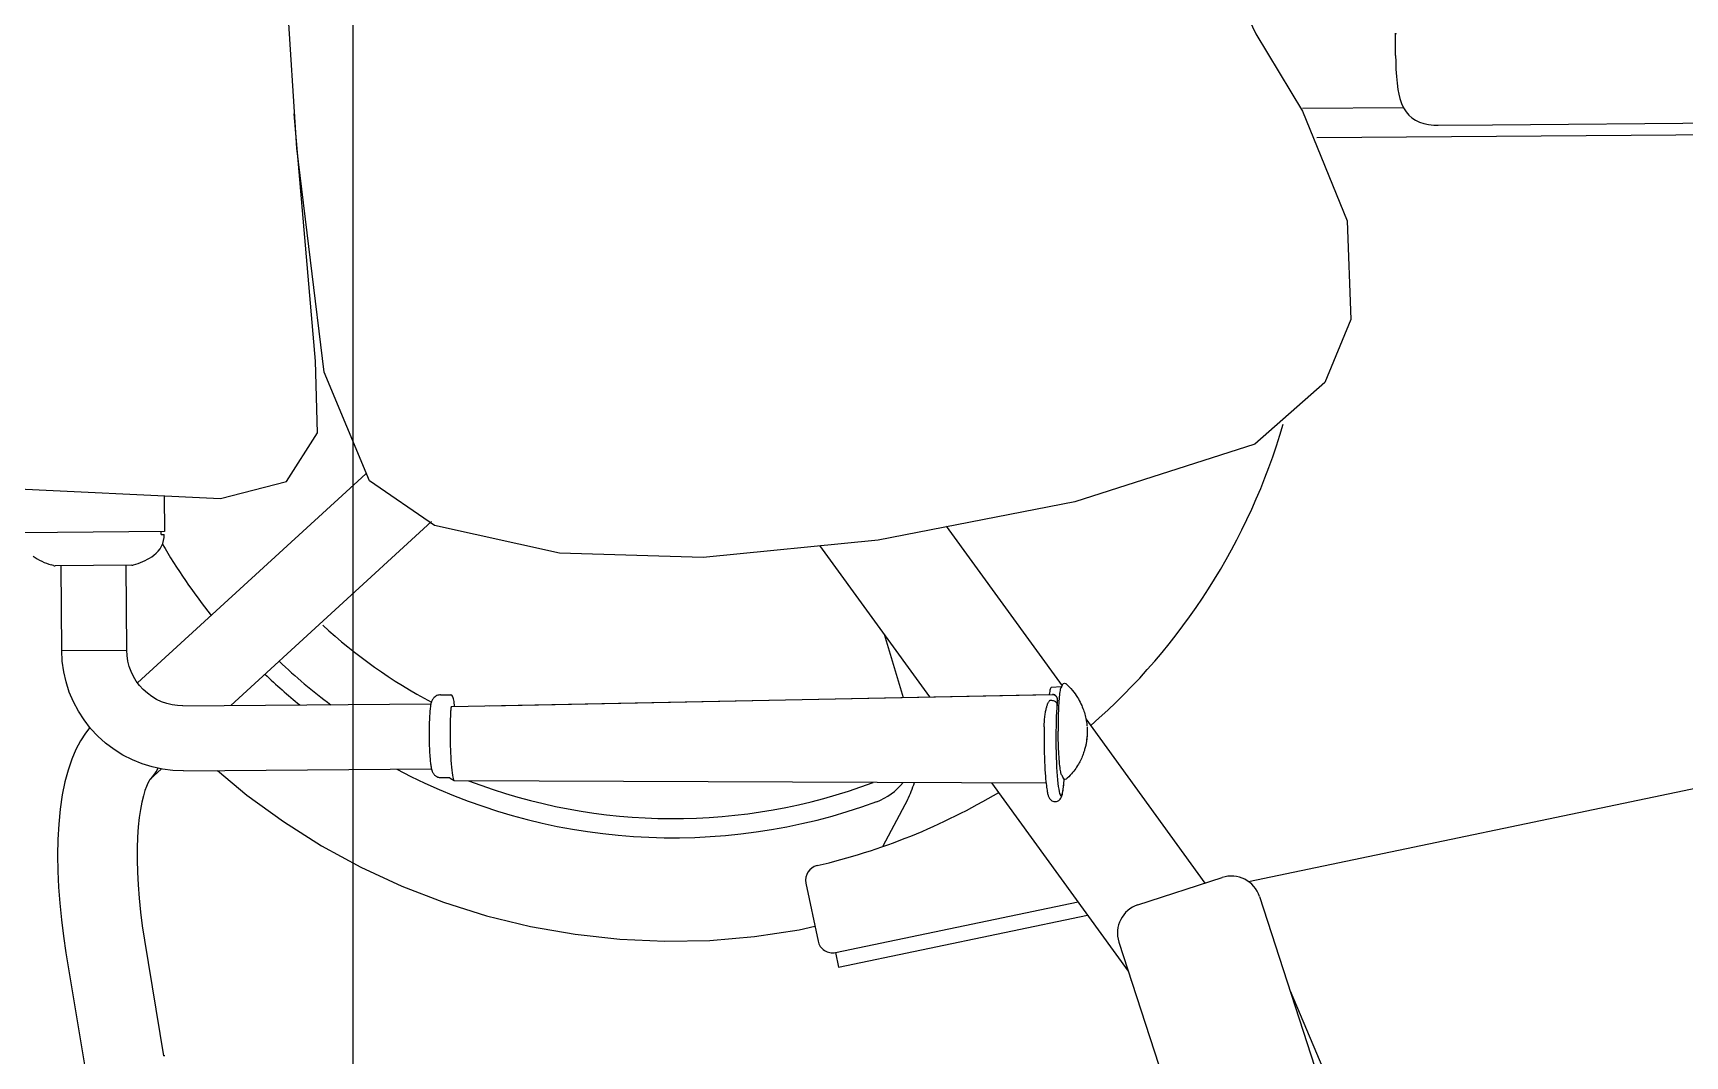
# Model space of a CAD drawing. Header units: millimetres. Extents: x 173236 to 801264, y -94969 to 615039.
# Drawn here: x 643542 to 644101, y 201597 to 201943 of the extents above; entities that cross this region are included whole.
import ezdxf

# ---------------------------------------------------------------- set-up
doc = ezdxf.new("R2010")
doc.units = ezdxf.units.MM
doc.header["$MEASUREMENT"] = 0
for name, color, linetype in [('VOX-A-ANNO-GRID-LINE', 254, 'Continuous'), ('VOX-A-ELEV-1-NEAR', 130, 'Continuous'), ('VOX-A-FURN-LAYOUT', 93, 'Continuous')]:
    doc.layers.add(name, color=color, linetype=linetype)

# ---------------------------------------------------------------- blocks, each defined once
blk = doc.blocks.new('dd')
at = {"layer": 'VOX-A-ANNO-GRID-LINE', "transparency": 33554610}
blk.add_line((711725.62, 167520.47), (711725.62, 143590.35), dxfattribs=at)
blk = doc.blocks.new('GYM-2')
at = {"layer": 'VOX-A-FURN-LAYOUT'}
for p, q in [((637722.69, 179260.47), (637607.11, 179837.34)), ((637471.37, 179825.71), (637471.37, 179285.64)), ((637467.37, 179345.14), (637467.37, 179505.14)), ((637759.83, 179274.27), (638022.03, 179382.88)), ((637467.37, 179326.76), (637467.37, 179345.14)), ((637467.33, 179325.28), (637467.37, 179326.76)), ((637466.3, 179320.43), (637466.8, 179321.89)), ((637466.8, 179321.89), (637467.14, 179323.49)), ((637467.14, 179323.49), (637467.33, 179325.28)), ((637727.79, 179264.18), (637918.54, 179324.32)), ((637459.95, 179314.43), (637461.43, 179315.11)), ((637461.37, 179315.09), (637461.37, 179280.84)), ((637461.43, 179315.11), (637462.73, 179315.92)), ((637462.73, 179315.92), (637463.86, 179316.85)), ((637463.86, 179316.85), (637464.83, 179317.91)), ((637464.83, 179317.91), (637465.65, 179319.1)), ((637465.65, 179319.1), (637466.3, 179320.43)), ((637443.72, 179312.55), (637436.09, 179312.55)), ((637436.1, 179312.55), (637436.26, 179312.59)), ((637436.26, 179312.59), (637436.41, 179312.74)), ((637443.72, 179312.55), (637445.83, 179312.56)), ((637445.83, 179312.56), (637448.35, 179312.63)), ((637448.35, 179312.63), (637450.76, 179312.76)), ((637450.76, 179312.76), (637453.05, 179312.96)), ((637453.05, 179312.96), (637455.23, 179313.25)), ((637455.23, 179313.25), (637456.76, 179313.53)), ((637456.76, 179313.53), (637458.23, 179313.87)), ((637456.76, 179313.53), (637456.76, 179313.53)), ((637458.23, 179313.87), (637459.95, 179314.43)), ((637462.25, 179280.84), (637499.53, 179295.65)), ((637499.53, 179295.65), (637532.84, 179296.63)), ((637532.84, 179296.63), (637554.13, 179287.65)), ((637554.13, 179287.65), (637574.79, 179263.85)), ((637435.95, 179265.27), (637462.25, 179280.84)), ((637742.83, 179216.49), (637933.57, 179276.63)), ((637407.79, 179252.26), (637435.95, 179265.27)), ((637574.79, 179263.85), (637593.76, 179202.76)), ((637730.28, 179223.02), (637721.26, 179251.63)), ((637667.27, 179205.96), (637723.11, 179245.78)), ((637756.03, 179220.65), (637755.77, 179220.58)), ((637688.59, 179173.87), (637752.7, 179219.6)), ((637659.36, 179202.74), (637659.96, 179203.12)), ((637659.96, 179203.12), (637660.5, 179203.44)), ((637660.5, 179203.44), (637661.02, 179203.74)), ((637661.02, 179203.74), (637661.59, 179204.03)), ((637661.59, 179204.03), (637662.15, 179204.3)), ((637662.15, 179204.3), (637662.67, 179204.54)), ((637662.67, 179204.54), (637663.18, 179204.75)), ((637663.18, 179204.75), (637663.71, 179204.96)), ((637663.71, 179204.96), (637664.22, 179205.14)), ((637664.22, 179205.14), (637664.67, 179205.29)), ((637664.67, 179205.29), (637665.11, 179205.43)), ((637665.11, 179205.43), (637665.6, 179205.57)), ((637665.6, 179205.57), (637666.1, 179205.7)), ((637666.1, 179205.7), (637666.64, 179205.83)), ((637666.64, 179205.83), (637667.15, 179205.93)), ((637667.15, 179205.93), (637667.52, 179206)), ((637667.52, 179206), (637667.89, 179206.07)), ((637667.89, 179206.07), (637668.37, 179206.14)), ((637668.37, 179206.14), (637668.85, 179206.2)), ((637668.85, 179206.2), (637669.25, 179206.24)), ((637669.25, 179206.24), (637669.58, 179206.27)), ((637669.93, 179206.29), (637670.27, 179206.31)), ((637670.27, 179206.31), (637670.63, 179206.32)), ((637670.63, 179206.32), (637671, 179206.33)), ((637671, 179206.33), (637671.37, 179206.34)), ((637671.37, 179206.34), (637671.75, 179206.33)), ((637671.75, 179206.33), (637672.12, 179206.32)), ((637672.12, 179206.32), (637672.48, 179206.31)), ((637672.48, 179206.31), (637672.82, 179206.29)), ((637672.82, 179206.29), (637673, 179206.28)), ((637673, 179206.28), (637673.17, 179206.27)), ((637673.17, 179206.27), (637673.35, 179206.25)), ((637673.17, 179206.27), (637673.33, 179206.26)), ((637673.33, 179206.26), (637673.55, 179206.24)), ((637673.35, 179206.25), (637673.53, 179206.23)), ((637673.53, 179206.23), (637673.71, 179206.2)), ((637673.55, 179206.24), (637673.75, 179206.22)), ((637673.71, 179206.2), (637673.9, 179206.16)), ((637673.75, 179206.22), (637673.97, 179206.19)), ((637673.9, 179206.16), (637674.08, 179206.12)), ((637673.97, 179206.19), (637674.26, 179206.15)), ((637674.08, 179206.12), (637674.26, 179206.07)), ((637674.26, 179206.15), (637674.56, 179206.11)), ((637674.56, 179206.11), (637674.83, 179206.07)), ((637674.83, 179206.07), (637675.1, 179206.03)), ((637675.1, 179206.03), (637675.4, 179205.97)), ((637675.4, 179205.97), (637675.71, 179205.91)), ((637675.71, 179205.91), (637675.98, 179205.86)), ((637675.98, 179205.86), (637676.26, 179205.79)), ((637676.26, 179205.79), (637676.61, 179205.71)), ((637676.61, 179205.71), (637676.98, 179205.61)), ((637676.98, 179205.61), (637677.32, 179205.52)), ((637677.32, 179205.52), (637677.66, 179205.42)), ((637677.66, 179205.42), (637677.99, 179205.32)), ((637677.99, 179205.32), (637678.34, 179205.2)), ((637678.34, 179205.2), (637678.74, 179205.07)), ((637678.74, 179205.07), (637679.14, 179204.92)), ((637679.14, 179204.92), (637679.54, 179204.76)), ((637679.54, 179204.76), (637679.94, 179204.6)), ((637679.94, 179204.6), (637680.38, 179204.4)), ((637680.38, 179204.4), (637680.82, 179204.19)), ((637680.82, 179204.19), (637681.27, 179203.97)), ((637681.27, 179203.97), (637681.71, 179203.75)), ((637681.71, 179203.75), (637682.11, 179203.52)), ((637682.11, 179203.52), (637682.53, 179203.28)), ((637682.53, 179203.28), (637683.01, 179202.98)), ((637750.52, 179121.56), (637733.61, 179205.98)), ((637593.76, 179202.76), (637606.27, 179136.15)), ((637601.66, 179159.16), (637656.03, 179197.94)), ((637655.07, 179198.79), (637655.2, 179199.17)), ((637655.19, 179198.42), (637655.07, 179198.79)), ((637655.52, 179198.14), (637655.19, 179198.42)), ((637655.26, 179199.24), (637655.24, 179199.21)), ((637655.26, 179199.24), (637655.75, 179199.76)), ((637655.84, 179198), (637655.52, 179198.14)), ((637655.75, 179199.76), (637656.37, 179200.37)), ((637656.19, 179197.89), (637655.84, 179198)), ((637656.62, 179197.79), (637656.19, 179197.89)), ((637656.37, 179200.37), (637656.98, 179200.92)), ((637656.37, 179197.85), (637656.37, 179197.8)), ((637656.37, 179197.8), (637656.37, 179197.79)), ((637656.37, 179197.79), (637656.41, 179197.71)), ((637656.37, 179197.79), (637656.5, 179194.3)), ((637656.41, 179197.71), (637656.51, 179197.62)), ((637656.51, 179197.62), (637656.69, 179197.53)), ((637656.69, 179197.53), (637656.93, 179197.44)), ((637656.98, 179200.92), (637657.57, 179201.43)), ((637657.57, 179201.43), (637658.16, 179201.89)), ((637658.16, 179201.89), (637658.74, 179202.32)), ((637658.74, 179202.32), (637659.36, 179202.74)), ((637683.01, 179202.98), (637683.51, 179202.66)), ((637683.51, 179202.66), (637683.97, 179202.34)), ((637683.97, 179202.34), (637684.43, 179202.01)), ((637684.43, 179202.01), (637684.88, 179201.67)), ((637684.88, 179201.67), (637685.33, 179201.31)), ((637685.33, 179201.31), (637685.8, 179200.9)), ((637685.8, 179200.9), (637686.29, 179200.46)), ((637686.06, 179197.53), (637685.82, 179197.44)), ((637686.24, 179197.62), (637686.06, 179197.53)), ((637686.34, 179197.71), (637686.24, 179197.62)), ((637686.29, 179200.46), (637686.79, 179199.97)), ((637686.37, 179197.79), (637686.34, 179197.71)), ((637686.37, 179197.8), (637686.38, 179197.85)), ((637686.37, 179197.8), (637686.37, 179197.79)), ((637686.91, 179198), (637686.56, 179197.89)), ((637686.79, 179199.97), (637687.3, 179199.45)), ((637687.23, 179198.14), (637686.91, 179198)), ((637687.54, 179198.41), (637687.23, 179198.14)), ((637687.3, 179199.45), (637687.49, 179199.24)), ((637687.49, 179199.24), (637687.51, 179199.21)), ((637687.67, 179198.79), (637687.54, 179198.41)), ((637687.55, 179199.16), (637687.67, 179198.79)), ((637687.8, 179198.41), (637687.55, 179198.43)), ((637687.92, 179198.42), (637687.56, 179198.45)), ((637689.01, 179198.3), (637687.8, 179198.41)), ((637688.8, 179198.34), (637687.92, 179198.42)), ((637689.58, 179198.26), (637688.8, 179198.34)), ((637690.08, 179198.17), (637689.01, 179198.3)), ((637690.27, 179198.17), (637689.58, 179198.26)), ((637691, 179198.04), (637690.08, 179198.17)), ((637690.88, 179198.09), (637690.27, 179198.17)), ((637691.41, 179198.01), (637690.88, 179198.09)), ((637691.77, 179197.9), (637691, 179198.04)), ((637691.87, 179197.93), (637691.41, 179198.01)), ((637692.37, 179197.76), (637691.77, 179197.9)), ((637692.27, 179197.85), (637691.87, 179197.93)), ((637692.63, 179197.76), (637692.27, 179197.85)), ((637692.81, 179197.61), (637692.37, 179197.76)), ((637692.95, 179197.68), (637692.63, 179197.76)), ((637693.07, 179197.45), (637692.81, 179197.61)), ((637693.24, 179197.59), (637692.95, 179197.68)), ((637693.51, 179197.49), (637693.24, 179197.59)), ((637693.77, 179197.37), (637693.51, 179197.49)), ((637745.62, 179120.58), (637729.14, 179202.8)), ((637656.5, 179194.3), (637656.53, 179194.22)), ((637656.53, 179194.22), (637656.65, 179194.12)), ((637656.65, 179194.12), (637656.84, 179194.03)), ((637656.84, 179194.03), (637657.1, 179193.94)), ((637656.93, 179197.44), (637657.24, 179197.36)), ((637657.1, 179193.94), (637657.44, 179193.86)), ((637657.24, 179197.36), (637657.62, 179197.27)), ((637657.44, 179193.86), (637657.84, 179193.77)), ((637657.62, 179197.27), (637658.06, 179197.19)), ((637657.84, 179193.77), (637658.32, 179193.69)), ((637658.06, 179197.19), (637658.56, 179197.12)), ((637658.32, 179193.69), (637658.86, 179193.61)), ((637658.56, 179197.12), (637659.12, 179197.04)), ((637658.86, 179193.61), (637658.91, 179193.6)), ((637658.94, 179195.07), (637658.9, 179194.86)), ((637658.9, 179194.72), (637658.95, 179194.98)), ((637658.9, 179194.86), (637658.9, 179194.72)), ((637661.36, 178991.31), (637658.9, 179194.72)), ((637661.22, 179004.02), (637658.93, 179193.58)), ((637659, 179195.26), (637658.94, 179195.07)), ((637658.95, 179194.98), (637659.04, 179195.24)), ((637659.08, 179195.44), (637659, 179195.26)), ((637659.04, 179195.24), (637659.17, 179195.47)), ((637659.19, 179195.61), (637659.08, 179195.44)), ((637659.12, 179197.04), (637659.74, 179196.97)), ((637659.17, 179195.47), (637659.33, 179195.69)), ((637659.31, 179195.76), (637659.19, 179195.61)), ((637659.45, 179195.91), (637659.31, 179195.76)), ((637659.33, 179195.69), (637659.51, 179195.89)), ((637659.6, 179196.03), (637659.45, 179195.91)), ((637659.51, 179195.89), (637659.71, 179196.06)), ((637659.78, 179196.14), (637659.6, 179196.03)), ((637659.71, 179196.06), (637659.94, 179196.2)), ((637659.74, 179196.97), (637660.41, 179196.9)), ((637659.98, 179196.24), (637659.78, 179196.14)), ((637659.94, 179196.2), (637660.19, 179196.31)), ((637660.19, 179196.31), (637659.98, 179196.24)), ((637660.37, 179196.34), (637660.19, 179196.31)), ((637660.56, 179196.36), (637660.37, 179196.34)), ((637660.41, 179196.9), (637661.14, 179196.84)), ((637660.75, 179196.37), (637660.56, 179196.36)), ((637660.96, 179196.36), (637660.75, 179196.37)), ((637660.87, 179193.78), (637660.87, 179194.35)), ((637660.88, 179193.77), (637660.87, 179193.78)), ((637660.88, 179194.37), (637660.93, 179194.65)), ((637660.89, 179193.76), (637660.88, 179193.77)), ((637660.89, 179193.76), (637660.89, 179193.76)), ((637660.9, 179193.75), (637660.89, 179193.76)), ((637660.9, 179193.74), (637660.9, 179193.75)), ((637660.91, 179193.74), (637660.9, 179193.74)), ((637661.03, 179193.61), (637660.91, 179193.74)), ((637660.93, 179194.65), (637660.99, 179194.93)), ((637660.96, 179196.36), (637661.09, 179196.33)), ((637662.14, 179196.27), (637660.96, 179196.36)), ((637660.99, 179194.93), (637661.09, 179195.19)), ((637661.18, 179193.5), (637661.03, 179193.61)), ((637661.09, 179196.33), (637661.25, 179196.3)), ((637661.09, 179195.19), (637661.2, 179195.42)), ((637661.14, 179196.84), (637661.91, 179196.78)), ((637661.34, 179193.39), (637661.18, 179193.5)), ((637661.2, 179195.42), (637661.33, 179195.64)), ((637661.25, 179196.3), (637661.43, 179196.27)), ((637661.33, 179195.64), (637661.48, 179195.82)), ((637661.51, 179193.29), (637661.34, 179193.39)), ((637661.43, 179196.27), (637661.65, 179196.25)), ((637661.48, 179195.82), (637661.64, 179195.97)), ((637661.7, 179193.2), (637661.51, 179193.29)), ((637661.64, 179195.97), (637661.82, 179196.09)), ((637661.65, 179196.25), (637661.9, 179196.23)), ((637661.9, 179193.1), (637661.7, 179193.2)), ((637661.82, 179196.09), (637662, 179196.17)), ((637661.9, 179196.23), (637662.19, 179196.21)), ((637662.11, 179193.02), (637661.9, 179193.1)), ((637661.91, 179196.78), (637662.72, 179196.73)), ((637662, 179196.17), (637662.19, 179196.21)), ((637662.34, 179192.93), (637662.11, 179193.02)), ((637663.39, 179196.19), (637662.14, 179196.27)), ((637662.19, 179196.21), (637663.49, 179196.1)), ((637662.57, 179192.85), (637662.34, 179192.93)), ((637662.82, 179192.77), (637662.57, 179192.85)), ((637662.72, 179196.73), (637663.58, 179196.68)), ((637663.09, 179192.7), (637662.82, 179192.77)), ((637663.37, 179192.62), (637663.09, 179192.7)), ((637663.66, 179192.55), (637663.37, 179192.62)), ((637663.49, 179196.1), (637664.89, 179196.01)), ((637663.58, 179196.68), (637664.47, 179196.63)), ((637663.97, 179192.47), (637663.66, 179192.55)), ((637664.3, 179192.4), (637663.97, 179192.47)), ((637664.64, 179192.33), (637664.3, 179192.4)), ((637664.47, 179196.63), (637665.4, 179196.6)), ((637665.01, 179192.27), (637664.64, 179192.33)), ((637664.89, 179196.01), (637666.41, 179195.93)), ((637665.39, 179192.2), (637665.01, 179192.27)), ((637665.8, 179192.14), (637665.39, 179192.2)), ((637665.4, 179196.6), (637666.35, 179196.56)), ((637666.23, 179192.08), (637665.8, 179192.14)), ((637666.69, 179192.02), (637666.23, 179192.08)), ((637666.35, 179196.56), (637667.33, 179196.54)), ((637666.41, 179195.93), (637668, 179195.86)), ((637667.17, 179191.97), (637666.69, 179192.02)), ((637667.68, 179191.93), (637667.17, 179191.97)), ((637667.33, 179196.54), (637668.32, 179196.52)), ((637668.22, 179191.88), (637667.68, 179191.93)), ((637668, 179195.86), (637669.67, 179195.8)), ((637668.79, 179191.85), (637668.22, 179191.88)), ((637668.32, 179196.52), (637669.33, 179196.5)), ((637669.33, 179196.5), (637670.35, 179196.49)), ((637669.67, 179195.8), (637671.39, 179195.76)), ((637670.35, 179196.49), (637671.37, 179196.49)), ((637672.4, 179196.49), (637671.37, 179196.49)), ((637671.39, 179195.76), (637673.15, 179195.74)), ((637673.42, 179196.5), (637672.4, 179196.49)), ((637673.15, 179195.74), (637674.93, 179195.73)), ((637674.43, 179196.52), (637673.42, 179196.5)), ((637675.42, 179196.54), (637674.43, 179196.52)), ((637674.93, 179195.73), (637676.71, 179195.73)), ((637676.4, 179196.56), (637675.42, 179196.54)), ((637677.35, 179196.6), (637676.4, 179196.56)), ((637676.71, 179195.73), (637678.47, 179195.76)), ((637678.28, 179196.63), (637677.35, 179196.6)), ((637679.17, 179196.68), (637678.28, 179196.63)), ((637678.47, 179195.76), (637680.2, 179195.79)), ((637680.02, 179196.73), (637679.17, 179196.68)), ((637680.84, 179196.78), (637680.02, 179196.73)), ((637680.2, 179195.79), (637681.89, 179195.84)), ((637681.61, 179196.84), (637680.84, 179196.78)), ((637682.34, 179196.9), (637681.61, 179196.84)), ((637681.67, 179191.84), (637683.05, 179191.89)), ((637681.89, 179195.84), (637683.5, 179195.91)), ((637683.01, 179196.97), (637682.34, 179196.9)), ((637683.63, 179197.04), (637683.01, 179196.97)), ((637683.05, 179191.89), (637684.31, 179191.95)), ((637683.5, 179195.91), (637685.04, 179195.99)), ((637684.19, 179197.12), (637683.63, 179197.04)), ((637684.69, 179197.19), (637684.19, 179197.12)), ((637684.31, 179191.95), (637685.47, 179192.02)), ((637685.13, 179197.27), (637684.69, 179197.19)), ((637685.04, 179195.99), (637686.48, 179196.08)), ((637685.51, 179197.36), (637685.13, 179197.27)), ((637685.47, 179192.02), (637686.52, 179192.08)), ((637685.82, 179197.44), (637685.51, 179197.36)), ((637686.39, 178992.06), (637688.81, 179192.27)), ((637686.48, 179196.08), (637687.8, 179196.18)), ((637686.52, 179192.08), (637687.46, 179192.15)), ((637687.46, 179192.15), (637688.31, 179192.22)), ((637687.8, 179196.18), (637689.01, 179196.3)), ((637688.31, 179192.22), (637689.05, 179192.3)), ((637689.01, 179196.3), (637690.08, 179196.42)), ((637689.05, 179192.3), (637689.71, 179192.37)), ((637689.71, 179192.37), (637690.3, 179192.44)), ((637690.08, 179196.42), (637691, 179196.55)), ((637690.3, 179192.44), (637690.82, 179192.51)), ((637690.82, 179192.51), (637691.28, 179192.58)), ((637691, 179196.55), (637691.77, 179196.69)), ((637691.28, 179192.58), (637691.69, 179192.65)), ((637691.69, 179192.65), (637692.06, 179192.72)), ((637691.77, 179196.69), (637692.37, 179196.84)), ((637692.06, 179192.72), (637692.38, 179192.79)), ((637692.37, 179196.84), (637692.81, 179196.99)), ((637692.38, 179192.79), (637692.68, 179192.86)), ((637692.68, 179192.86), (637692.95, 179192.93)), ((637692.81, 179196.99), (637693.07, 179197.14)), ((637692.95, 179192.93), (637693.19, 179193.01)), ((637693.16, 179197.3), (637693.07, 179197.45)), ((637693.07, 179197.14), (637693.16, 179197.3)), ((637693.19, 179193.01), (637693.42, 179193.09)), ((637693.42, 179193.09), (637693.64, 179193.18)), ((637693.64, 179193.18), (637693.86, 179193.28)), ((637694.03, 179197.23), (637693.77, 179197.37)), ((637693.86, 179193.28), (637694.05, 179193.4)), ((637694.29, 179197.05), (637694.03, 179197.23)), ((637694.05, 179193.4), (637694.25, 179193.53)), ((637694.25, 179193.53), (637694.46, 179193.71)), ((637694.54, 179196.81), (637694.29, 179197.05)), ((637694.46, 179193.71), (637694.67, 179193.93)), ((637694.79, 179196.5), (637694.54, 179196.81)), ((637694.67, 179193.93), (637694.86, 179194.21)), ((637694.99, 179196.13), (637694.79, 179196.5)), ((637694.86, 179194.21), (637695.01, 179194.53)), ((637695.12, 179195.72), (637694.99, 179196.13)), ((637695.01, 179194.53), (637695.12, 179194.9)), ((637695.16, 179195.31), (637695.12, 179195.72)), ((637695.12, 179194.9), (637695.16, 179195.31)), ((637669.39, 179191.82), (637668.79, 179191.85)), ((637669.83, 179191.81), (637669.39, 179191.82)), ((637669.83, 179191.81), (637671.55, 179191.77)), ((637671.55, 179191.77), (637673.37, 179191.74)), ((637673.37, 179191.74), (637675.17, 179191.74)), ((637675.17, 179191.74), (637676.92, 179191.74)), ((637676.92, 179191.74), (637678.6, 179191.76)), ((637678.6, 179191.76), (637680.18, 179191.8)), ((637680.18, 179191.8), (637681.67, 179191.84)), ((637607.85, 179116.28), (637659.42, 179153.07)), ((637638.09, 179137.85), (637659.51, 179144.19)), ((637694.16, 179145.29), (637709.75, 179136.83)), ((637606.27, 179136.15), (637611.61, 179076.84)), ((637745.62, 179120.58), (637750.52, 179121.56)), ((637722.03, 179110.76), (637741.7, 179114.7)), ((637737.81, 179108.3), (637736.68, 179113.69)), ((637739.97, 179093.23), (637737.81, 179108.3)), ((637741.15, 179078.06), (637739.97, 179093.23)), ((637611.61, 179076.84), (637609.8, 179028.3)), ((637741.33, 179062.85), (637741.15, 179078.06)), ((637740.52, 179047.65), (637741.33, 179062.85)), ((637738.73, 179032.51), (637740.52, 179047.65)), ((637735.95, 179017.46), (637738.73, 179032.51)), ((637609.8, 179028.3), (637600.05, 178986.03)), ((637732.22, 179002.61), (637735.95, 179017.46)), ((637727.54, 178988.11), (637732.22, 179002.61)), ((637657.49, 178991.44), (637657.37, 178991.08)), ((637657.37, 178987.6), (637657.37, 178991.08)), ((637657.8, 178991.71), (637657.49, 178991.44)), ((637658.09, 178991.83), (637657.8, 178991.71)), ((637658.4, 178991.93), (637658.09, 178991.83)), ((637658.78, 178992.02), (637658.4, 178991.93)), ((637659.21, 178992.1), (637658.78, 178992.02)), ((637659.69, 178992.18), (637659.21, 178992.1)), ((637660.22, 178992.25), (637659.69, 178992.18)), ((637660.8, 178992.32), (637660.22, 178992.25)), ((637661.34, 178992.37), (637660.8, 178992.32)), ((637661.36, 178991.31), (637661.37, 178991.27)), ((637661.36, 178991.31), (637661.36, 178991.31)), ((637661.37, 178991.27), (637661.42, 178991.24)), ((637661.42, 178991.24), (637661.51, 178991.2)), ((637661.51, 178991.2), (637661.64, 178991.16)), ((637661.64, 178991.16), (637661.81, 178991.12)), ((637661.81, 178991.12), (637662.03, 178991.09)), ((637662.03, 178991.09), (637662.28, 178991.05)), ((637662.28, 178991.05), (637662.56, 178991.02)), ((637662.56, 178991.02), (637662.87, 178990.99)), ((637662.87, 178990.99), (637663.2, 178990.97)), ((637663.2, 178990.97), (637663.52, 178990.95)), ((637663.52, 178990.95), (637663.85, 178990.93)), ((637663.85, 178990.93), (637664.34, 178990.91)), ((637664.34, 178990.91), (637664.87, 178990.88)), ((637664.87, 178990.88), (637665.38, 178990.86)), ((637665.38, 178990.86), (637666.01, 178990.84)), ((637666.01, 178990.84), (637666.65, 178990.82)), ((637666.65, 178990.82), (637667.32, 178990.8)), ((637667.32, 178990.8), (637668.05, 178990.79)), ((637668.05, 178990.79), (637668.83, 178990.77)), ((637668.83, 178990.77), (637669.67, 178990.76)), ((637669.67, 178990.76), (637670.56, 178990.76)), ((637670.56, 178990.76), (637671.51, 178990.75)), ((637671.51, 178990.75), (637672.52, 178990.76)), ((637672.52, 178990.76), (637673.59, 178990.77)), ((637673.59, 178990.77), (637674.71, 178990.79)), ((637674.71, 178990.79), (637675.88, 178990.81)), ((637675.88, 178990.81), (637677.08, 178990.85)), ((637677.08, 178990.85), (637678.3, 178990.9)), ((637678.3, 178990.9), (637679.51, 178990.96)), ((637679.51, 178990.96), (637680.7, 178991.04)), ((637680.7, 178991.04), (637681.82, 178991.12)), ((637681.82, 178991.12), (637682.85, 178991.22)), ((637682.85, 178991.22), (637683.77, 178991.32)), ((637683.77, 178991.32), (637684.56, 178991.44)), ((637684.56, 178991.44), (637685.22, 178991.56)), ((637685.22, 178991.56), (637685.73, 178991.68)), ((637685.37, 178990.57), (637685.59, 178990.66)), ((637685.59, 178990.66), (637686.39, 178991.99)), ((637685.73, 178991.68), (637686.1, 178991.8)), ((637686.1, 178991.8), (637686.32, 178991.93)), ((637686.32, 178991.93), (637686.39, 178992.05)), ((637686.39, 178992.05), (637686.39, 178992.06)), ((637686.39, 178991.99), (637686.39, 178992.05)), ((637600.05, 178986.03), (637584.81, 178964.17)), ((637598.74, 178985.06), (637660.37, 178916.61)), ((637657.37, 178987.6), (637657.38, 178987.4)), ((637657.38, 178987.4), (637657.42, 178987.09)), ((637657.42, 178987.09), (637657.49, 178986.76)), ((637657.49, 178986.76), (637657.61, 178986.42)), ((637657.61, 178986.42), (637657.77, 178986.08)), ((637657.77, 178986.08), (637657.97, 178985.77)), ((637657.97, 178985.77), (637658.2, 178985.5)), ((637658.2, 178985.5), (637658.42, 178985.28)), ((637658.42, 178985.28), (637658.64, 178985.09)), ((637658.64, 178985.09), (637658.89, 178984.92)), ((637684, 178985.02), (637684.18, 178985.15)), ((637684.18, 178985.15), (637684.33, 178985.28)), ((637684.33, 178985.28), (637684.47, 178985.41)), ((637684.47, 178985.41), (637684.61, 178985.56)), ((637684.61, 178985.56), (637684.75, 178985.74)), ((637684.75, 178985.74), (637684.9, 178985.95)), ((637684.9, 178985.95), (637685.03, 178986.19)), ((637685.03, 178986.19), (637685.15, 178986.43)), ((637685.15, 178986.43), (637685.24, 178986.69)), ((637685.24, 178986.69), (637685.3, 178986.94)), ((637685.3, 178986.94), (637685.35, 178987.2)), ((637685.35, 178987.2), (637685.37, 178987.49)), ((637685.37, 178987.6), (637685.37, 178990.57)), ((637685.37, 178987.49), (637685.37, 178987.6)), ((637721.94, 178973.96), (637727.54, 178988.11)), ((637658.89, 178984.92), (637659.14, 178984.78)), ((637659.14, 178984.78), (637659.38, 178984.67)), ((637659.38, 178984.67), (637659.61, 178984.57)), ((637659.61, 178984.57), (637659.82, 178984.5)), ((637659.82, 178984.5), (637660.04, 178984.43)), ((637660.04, 178984.43), (637660.28, 178984.37)), ((637660.28, 178984.37), (637660.53, 178984.31)), ((637660.37, 178900.43), (637660.37, 178984.35)), ((637660.53, 178984.31), (637660.8, 178984.25)), ((637660.8, 178984.25), (637661.1, 178984.2)), ((637661.1, 178984.2), (637661.44, 178984.15)), ((637661.44, 178984.15), (637661.81, 178984.09)), ((637661.81, 178984.09), (637662.23, 178984.04)), ((637662.23, 178984.04), (637662.7, 178983.99)), ((637662.7, 178983.99), (637663.21, 178983.94)), ((637663.21, 178983.94), (637663.77, 178983.9)), ((637663.77, 178983.9), (637664.38, 178983.85)), ((637664.38, 178983.85), (637665.05, 178983.81)), ((637665.05, 178983.81), (637665.76, 178983.77)), ((637665.76, 178983.77), (637666.52, 178983.74)), ((637666.52, 178983.74), (637667.3, 178983.71)), ((637667.3, 178983.71), (637668.11, 178983.68)), ((637668.11, 178983.68), (637668.94, 178983.66)), ((637668.94, 178983.66), (637669.76, 178983.65)), ((637669.76, 178983.65), (637670.58, 178983.64)), ((637670.58, 178983.64), (637671.37, 178983.64)), ((637671.37, 178983.64), (637672.17, 178983.64)), ((637672.17, 178983.64), (637672.98, 178983.65)), ((637672.98, 178983.65), (637673.81, 178983.66)), ((637673.81, 178983.66), (637674.63, 178983.68)), ((637674.63, 178983.68), (637675.44, 178983.71)), ((637675.44, 178983.71), (637676.22, 178983.73)), ((637676.22, 178983.73), (637676.96, 178983.77)), ((637676.96, 178983.77), (637677.65, 178983.81)), ((637677.65, 178983.81), (637678.29, 178983.85)), ((637678.29, 178983.85), (637678.87, 178983.89)), ((637678.87, 178983.89), (637679.39, 178983.93)), ((637679.39, 178983.93), (637679.87, 178983.97)), ((637679.87, 178983.97), (637680.3, 178984.02)), ((637680.3, 178984.02), (637680.69, 178984.06)), ((637680.69, 178984.06), (637681.05, 178984.11)), ((637681.05, 178984.11), (637681.36, 178984.15)), ((637681.36, 178984.15), (637681.64, 178984.2)), ((637681.64, 178984.2), (637681.9, 178984.24)), ((637681.9, 178984.24), (637682.13, 178984.29)), ((637682.13, 178984.29), (637682.35, 178984.34)), ((637682.35, 178984.34), (637682.55, 178984.39)), ((637682.37, 178900.43), (637682.37, 178984.34)), ((637682.55, 178984.39), (637682.74, 178984.44)), ((637682.74, 178984.44), (637682.92, 178984.49)), ((637682.92, 178984.49), (637683.1, 178984.56)), ((637683.1, 178984.56), (637683.29, 178984.63)), ((637683.29, 178984.63), (637683.47, 178984.71)), ((637683.47, 178984.71), (637683.64, 178984.8)), ((637683.64, 178984.8), (637683.81, 178984.89)), ((637683.81, 178984.89), (637684, 178985.02)), ((637715.45, 178960.23), (637721.94, 178973.96)), ((637584.81, 178964.17), (637547.9, 178949.09)), ((637582.42, 178962.99), (637652.5, 178885.15)), ((637708.07, 178946.94), (637715.45, 178960.23)), ((637544.14, 178946.23), (637460.47, 178939.73)), ((637547.9, 178949.09), (637472, 178940.54)), ((637568.4, 178946.73), (637544.14, 178946.23)), ((637584.73, 178936.06), (637568.4, 178946.73)), ((637699.81, 178934.11), (637708.07, 178946.94)), ((637472, 178940.54), (637420.53, 178937.65)), ((637590.32, 178913.67), (637584.73, 178936.06)), ((637690.73, 178921.83), (637699.81, 178934.11)), ((637682.37, 178911.93), (637690.73, 178921.83)), ((637585.87, 178832.8), (637590.32, 178913.67)), ((637660.01, 178896.74), (637659.55, 178894.94)), ((637660.28, 178898.58), (637660.01, 178896.74)), ((637660.37, 178900.43), (637660.28, 178898.58)), ((637682.22, 178896.87), (637681.75, 178893.34)), ((637682.37, 178900.43), (637682.22, 178896.87)), ((637589.28, 178894.7), (637601.37, 178894.7)), ((637601.37, 178894.7), (637601.37, 178846.4)), ((637602.37, 178893.55), (637601.37, 178893.55)), ((637602.37, 178893.55), (637602.37, 178894.55)), ((637658.12, 178891.51), (637657.16, 178889.92)), ((637658.92, 178893.19), (637658.12, 178891.51)), ((637659.55, 178894.94), (637658.92, 178893.19)), ((637681.75, 178893.34), (637680.98, 178889.85)), ((637682.65, 178891.19), (637681.42, 178891.85)), ((637681.67, 178892.96), (637685.09, 178889.16)), ((637683.79, 178890.38), (637682.65, 178891.19)), ((637684.83, 178889.44), (637683.79, 178890.38)), ((637739.5, 178886.75), (637778.72, 178892.91)), ((637778.73, 178893.07), (637778.72, 178892.91)), ((637778.77, 178893.35), (637778.73, 178893.07)), ((637612.56, 178884.07), (637612.33, 178884.88)), ((637651.92, 178884.72), (637650.32, 178883.77)), ((637653.41, 178885.82), (637651.92, 178884.72)), ((637654.8, 178887.06), (637653.41, 178885.82)), ((637656.05, 178888.44), (637654.8, 178887.06)), ((637657.16, 178889.92), (637656.05, 178888.44)), ((637679.9, 178886.45), (637678.54, 178883.16)), ((637680.98, 178889.85), (637679.9, 178886.45)), ((637685.08, 178889.17), (637684.83, 178889.44)), ((637685.08, 178889.17), (637685.25, 178889.04)), ((637685.15, 178889.1), (637685.08, 178889.17)), ((637685.25, 178889.04), (637685.7, 178888.75)), ((637685.7, 178888.75), (637686.46, 178888.34)), ((637686.46, 178888.34), (637687.54, 178887.86)), ((637687.54, 178887.86), (637688.96, 178887.34)), ((637688.96, 178887.34), (637690.73, 178886.8)), ((637690.73, 178886.8), (637692.83, 178886.28)), ((637692.83, 178886.28), (637695.29, 178885.79)), ((637695.29, 178885.79), (637698.08, 178885.35)), ((637698.08, 178885.35), (637701.21, 178884.99)), ((637701.21, 178884.99), (637704.64, 178884.72)), ((637704.64, 178884.72), (637708.35, 178884.55)), ((637708.35, 178884.55), (637712.31, 178884.49)), ((637712.31, 178884.49), (637716.49, 178884.56)), ((637716.49, 178884.56), (637720.86, 178884.74)), ((637720.86, 178884.74), (637725.37, 178885.05)), ((637725.37, 178885.05), (637730.01, 178885.49)), ((637730.01, 178885.49), (637734.73, 178886.06)), ((637734.73, 178886.06), (637739.5, 178886.75)), ((637612.63, 178883.55), (637612.63, 178857.55)), ((637641.37, 178881.55), (637612.63, 178881.55)), ((637643.23, 178881.64), (637641.37, 178881.55)), ((637641.37, 178859.55), (637641.37, 178881.55)), ((637645.07, 178881.91), (637643.23, 178881.64)), ((637646.88, 178882.36), (637645.07, 178881.91)), ((637648.63, 178882.98), (637646.88, 178882.36)), ((637650.32, 178883.77), (637648.63, 178882.98)), ((637676.89, 178880), (637674.97, 178876.99)), ((637678.54, 178883.16), (637676.89, 178880)), ((637672.79, 178874.16), (637670.37, 178871.53)), ((637674.97, 178876.99), (637672.79, 178874.16)), ((637667.74, 178869.12), (637664.9, 178866.94)), ((637667.44, 178868.89), (637669.37, 178867.33)), ((637670.37, 178871.53), (637667.74, 178869.12)), ((637658.71, 178863.38), (637655.4, 178862.01)), ((637661.88, 178865.03), (637658.71, 178863.38)), ((637664.9, 178866.94), (637661.88, 178865.03)), ((637669.37, 178867.33), (637671.94, 178865.64)), ((637671.94, 178865.64), (637674.85, 178864.08)), ((637674.85, 178864.08), (637678.14, 178862.65)), ((637678.14, 178862.65), (637681.81, 178861.38)), ((637743.67, 178860.18), (637782.9, 178866.34)), ((637612.56, 178857.02), (637612.33, 178856.21)), ((637641.37, 178859.55), (637612.63, 178859.55)), ((637644.95, 178859.7), (637641.37, 178859.55)), ((637648.5, 178860.17), (637644.95, 178859.7)), ((637651.99, 178860.94), (637648.5, 178860.17)), ((637655.4, 178862.01), (637651.99, 178860.94)), ((637681.81, 178861.38), (637685.82, 178860.29)), ((637685.82, 178860.29), (637690.2, 178859.37)), ((637690.2, 178859.37), (637694.97, 178858.63)), ((637694.97, 178858.63), (637700.03, 178858.09)), ((637700.03, 178858.09), (637705.24, 178857.75)), ((637705.24, 178857.75), (637710.58, 178857.6)), ((637710.58, 178857.6), (637715.95, 178857.63)), ((637715.95, 178857.63), (637721.38, 178857.83)), ((637721.38, 178857.83), (637726.85, 178858.19)), ((637726.85, 178858.19), (637732.39, 178858.7)), ((637732.39, 178858.7), (637738.01, 178859.36)), ((637738.01, 178859.36), (637743.67, 178860.18))]:
    blk.add_line(p, q, dxfattribs=at)
for centre, radius, start, end in [((637506.37, 179067.55), 215, 40.6375, 73.3155), ((637730.8, 179254.64), 10, 107.5, 197.5), ((637739.82, 179226.03), 10, 197.5, 287.5), ((637506.37, 179067.55), 215, 12.6322, 30.3596), ((637679.85, 179118.93), 30, 61.5, 73.6718), ((637675.86, 179128.18), 20, 19.6847, 51.7488), ((637506.37, 179067.55), 200, 331.6773, 19.6847), ((637506.37, 179067.55), 193.5, 338.5726, 20.0257), ((637740.72, 179119.6), 5, 281.33, 11.33), ((637721.05, 179115.66), 5, 192.6322, 281.33), ((637506.37, 179067.55), 174.5, 316.7381, 331.5783), ((637506.37, 179067.55), 193.5, 315.9981, 322.7519), ((637506.37, 179067.55), 200, 315.8586, 320.3579), ((637506.37, 179067.55), 200, 299.7319, 308.1438), ((637602.37, 178885.95), 8.6, 35.792, 90), ((637593.13, 178879.28), 20, 16.254, 35.792), ((637610.63, 178883.55), 2, 0, 15.3211), ((637610.63, 178857.55), 2, 344.6789, 0), ((637593.13, 178861.81), 20, 324.208, 343.746)]:
    blk.add_arc(centre, radius, start, end, dxfattribs=at)
blk = doc.blocks.new('GF FURNITURE')
at = {"rotation": 270.4614765080488}
blk.add_blockref('GYM-2', (460538.91, 837914.24), dxfattribs=at)

msp = doc.modelspace()

# ---------------------------------------------------------------- block references
at = {"layer": 'VOX-A-ANNO-GRID-LINE'}
msp.add_blockref('dd', (-68075.86, 45936.74), dxfattribs=at)
at = {"layer": 'VOX-A-ELEV-1-NEAR'}
msp.add_blockref('GF FURNITURE', (-977.09, 0), dxfattribs=at)

doc.saveas('drawing.dxf')
